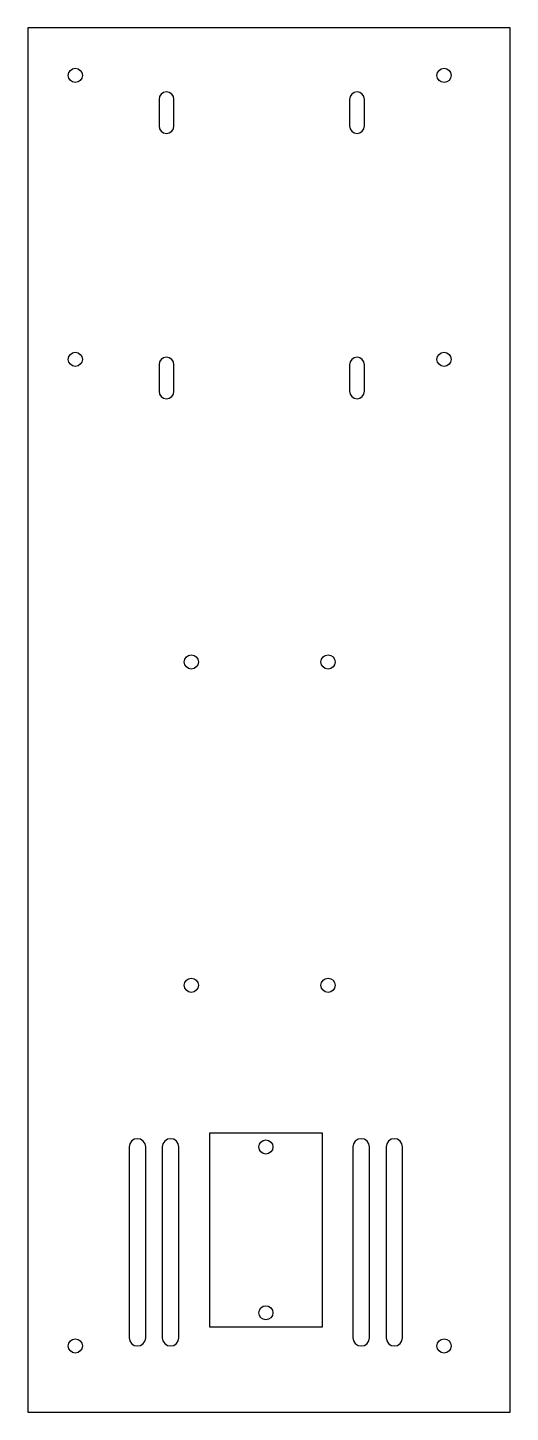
# Model space of a CAD drawing. Header units: millimetres. Extents: x 0 to 116, y 0 to 334.
import ezdxf

# ---------------------------------------------------------------- set-up
doc = ezdxf.new("R2010")
doc.units = ezdxf.units.MM
doc.layers.add('CUT', color=1, linetype='Continuous')

msp = doc.modelspace()

# ---------------------------------------------------------------- linework, layer by layer
at = {"layer": 'CUT'}
for points in [[(0, 0), (116.5, 0), (116.5, 334), (0, 334)], [(35.3, 316.7), (35.163, 317.389), (34.773, 317.973), (34.189, 318.363), (33.5, 318.5), (32.811, 318.363), (32.227, 317.973), (31.837, 317.389), (31.7, 316.7), (31.7, 310.3), (31.837, 309.611), (32.227, 309.027), (32.811, 308.637), (33.5, 308.5), (34.189, 308.637), (34.773, 309.027), (35.163, 309.611), (35.3, 310.3)], [(81.3, 316.7), (81.163, 317.389), (80.773, 317.973), (80.189, 318.363), (79.5, 318.5), (78.811, 318.363), (78.227, 317.973), (77.837, 317.389), (77.7, 316.7), (77.7, 310.3), (77.837, 309.611), (78.227, 309.027), (78.811, 308.637), (79.5, 308.5), (80.189, 308.637), (80.773, 309.027), (81.163, 309.611), (81.3, 310.3)], [(35.3, 252.7), (35.163, 253.389), (34.773, 253.973), (34.189, 254.363), (33.5, 254.5), (32.811, 254.363), (32.227, 253.973), (31.837, 253.389), (31.7, 252.7), (31.7, 246.3), (31.837, 245.611), (32.227, 245.027), (32.811, 244.637), (33.5, 244.5), (34.189, 244.637), (34.773, 245.027), (35.163, 245.611), (35.3, 246.3)], [(81.3, 252.7), (81.163, 253.389), (80.773, 253.973), (80.189, 254.363), (79.5, 254.5), (78.811, 254.363), (78.227, 253.973), (77.837, 253.389), (77.7, 252.7), (77.7, 246.3), (77.837, 245.611), (78.227, 245.027), (78.811, 244.637), (79.5, 244.5), (80.189, 244.637), (80.773, 245.027), (81.163, 245.611), (81.3, 246.3)], [(43.875, 20.625), (71.125, 20.625), (71.125, 67.375), (43.875, 67.375)], [(28.5, 64), (28.348, 64.765), (27.914, 65.414), (27.265, 65.848), (26.5, 66), (25.735, 65.848), (25.086, 65.414), (24.652, 64.765), (24.5, 64), (24.5, 18), (24.652, 17.235), (25.086, 16.586), (25.735, 16.152), (26.5, 16), (27.265, 16.152), (27.914, 16.586), (28.348, 17.235), (28.5, 18)], [(36.5, 64), (36.348, 64.765), (35.914, 65.414), (35.265, 65.848), (34.5, 66), (33.735, 65.848), (33.086, 65.414), (32.652, 64.765), (32.5, 64), (32.5, 18), (32.652, 17.235), (33.086, 16.586), (33.735, 16.152), (34.5, 16), (35.265, 16.152), (35.914, 16.586), (36.348, 17.235), (36.5, 18)], [(82.5, 64), (82.348, 64.765), (81.914, 65.414), (81.265, 65.848), (80.5, 66), (79.735, 65.848), (79.086, 65.414), (78.652, 64.765), (78.5, 64), (78.5, 18), (78.652, 17.235), (79.086, 16.586), (79.735, 16.152), (80.5, 16), (81.265, 16.152), (81.914, 16.586), (82.348, 17.235), (82.5, 18)], [(90.5, 64), (90.348, 64.765), (89.914, 65.414), (89.265, 65.848), (88.5, 66), (87.735, 65.848), (87.086, 65.414), (86.652, 64.765), (86.5, 64), (86.5, 18), (86.652, 17.235), (87.086, 16.586), (87.735, 16.152), (88.5, 16), (89.265, 16.152), (89.914, 16.586), (90.348, 17.235), (90.5, 18)]]:
    msp.add_lwpolyline(points, close=True, dxfattribs=at)
for centre in [(11.5, 322.5), (100.5, 322.5), (11.5, 254), (100.5, 254), (39.5, 181), (72.5, 181), (39.5, 103), (72.5, 103), (57.5, 64), (57.5, 24), (11.5, 16), (100.5, 16)]:
    msp.add_circle(centre, 1.7, dxfattribs=at)

doc.saveas('drawing.dxf')
